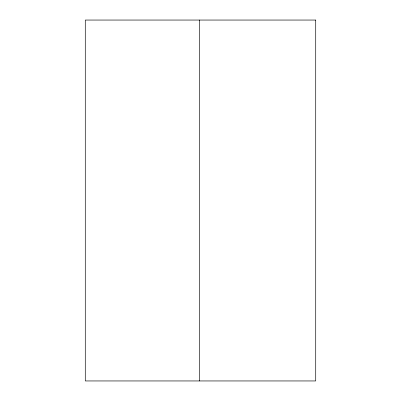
<?xml version="1.0" encoding="UTF-8"?>
<svg xmlns="http://www.w3.org/2000/svg" width="401" height="401" viewBox="0 0 401 401"><rect width="100%" height="100%" fill="white"/><g stroke="black" fill="none" stroke-linecap="round" stroke-linejoin="round"><path stroke-width="0.6" d="M199.658 20.05L199.658 380.95M315.717 20.05L85.283 20.05L85.283 380.95L315.717 380.95L315.717 20.05"/></g></svg>
